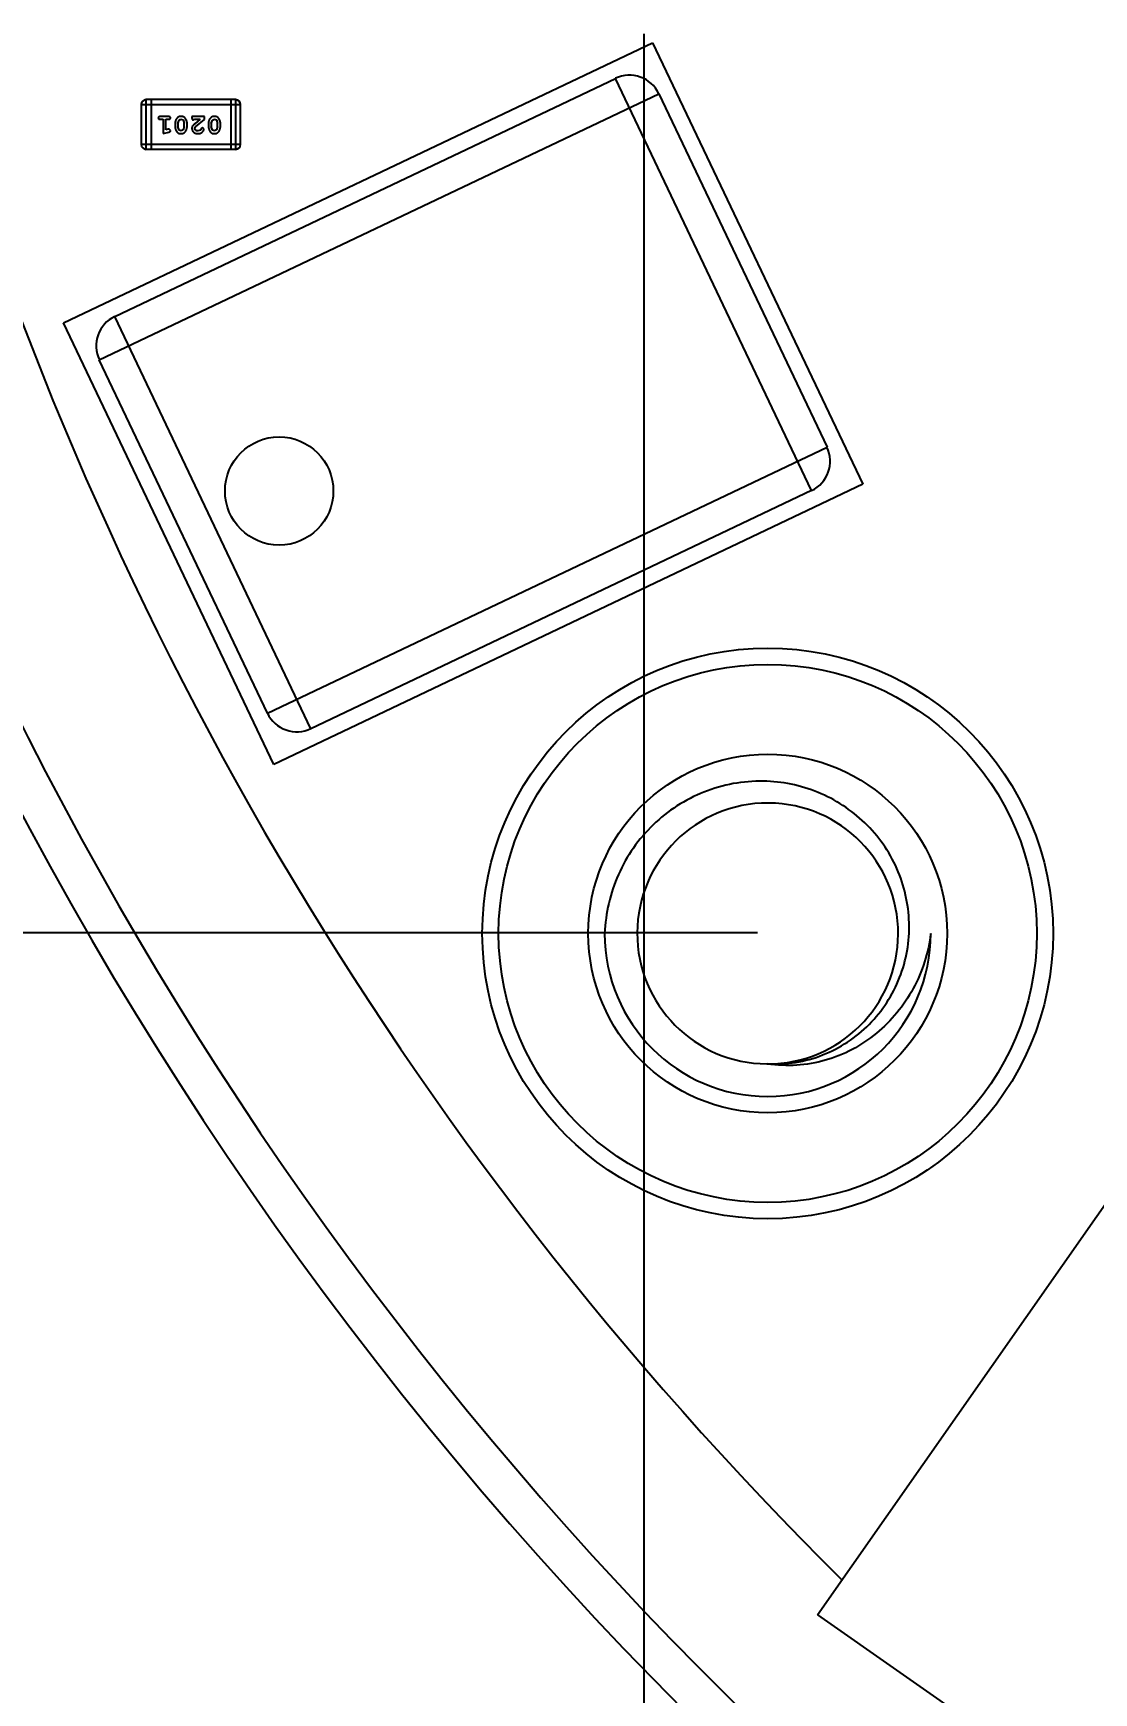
# Model space of a CAD drawing. Header units: inches. Extents: x 398 to 599, y 40 to 151.
# Drawn here: x 533.5 to 540, y 76.77 to 86.95 of the extents above; entities that cross this region are included whole.
import ezdxf

# ---------------------------------------------------------------- set-up
doc = ezdxf.new("R2010")
doc.units = ezdxf.units.IN
doc.header["$LTSCALE"] = 1.21
doc.header["$MEASUREMENT"] = 0
doc.header["$PDMODE"] = 3
doc.header["$PDSIZE"] = 0.3125
doc.layers.get('0').update_dxf_attribs({"linetype": 'CONTINUOUS'})
doc.layers.get('Defpoints').update_dxf_attribs({"linetype": 'CONTINUOUS'})
doc.layers.add('DIM', color=3, linetype='CONTINUOUS')
doc.styles.get("Standard").update_dxf_attribs({"font": 'txt', "width": 0.8})
doc.dimstyles.get("Standard").update_dxf_attribs({"dimtxt": 0.15625, "dimasz": 0.1875, "dimexe": 0.125, "dimexo": 0.0625, "dimgap": 0.09, "dimtad": 0, "dimtih": 1, "dimtoh": 1, "dimzin": 4, "dimdsep": 46, "dimtxsty": 'Standard', "dimblk": '_FILLED', "dimblk1": '_FILLED', "dimblk2": '_FILLED', "dimcen": 0.09, "dimazin": 1, "dimtp": 0.01, "dimtm": 0.01, "dimtfac": 1, "dimtofl": 0, "dimtmove": 0, "dimatfit": 3, "dimldrblk": '_FILLED', "dimfxl": 1, "dimtolj": 1, "dimtzin": 4, "dimarcsym": 0})

# ---------------------------------------------------------------- blocks, each defined once
blk = doc.blocks.new('_FILLED')
at = {"color": 0, "linetype": 'ByBlock'}
blk.add_solid([(0, 0), (-1, 0.1667), (-1, -0.1667)], dxfattribs=at)
blk = doc.blocks.new('*D60')
at = {"layer": 'Defpoints', "color": 0}
for p in [(525.63, 92.925), (527.333, 92.925), (538.001, 81.428)]:
    blk.add_point(p, dxfattribs=at)
at = {"layer": 'DIM', "color": 0, "lineweight": -2}
for p, q in [((527.27, 92.925), (525.505, 92.925)), ((525.63, 90.925), (525.63, 89.8)), ((525.63, 83.428), (525.63, 84.553)), ((537.939, 81.428), (525.505, 81.428))]:
    blk.add_line(p, q, dxfattribs=at)
at = {"layer": 'DIM', "color": 0, "lineweight": -2, "xscale": 2, "yscale": 2, "zscale": 2}
for p, rotation in [((525.63, 92.925), 90), ((525.63, 81.428), 270)]:
    blk.add_blockref('_FILLED', p, dxfattribs=dict(at, rotation=rotation))
at = {"layer": 'DIM', "color": 0, "insert": (525.63, 87.176), "char_height": 2, "attachment_point": 5, "rotation": 90}
blk.add_mtext('\\A1;11.50', dxfattribs=at)
blk = doc.blocks.new('*D67')
at = {"layer": 'Defpoints', "color": 0}
for p in [(521.377, 92.925), (527.333, 92.925), (549.281, 69.855)]:
    blk.add_point(p, dxfattribs=at)
at = {"layer": 'DIM', "color": 0, "lineweight": -2}
for p, q in [((527.27, 92.925), (521.252, 92.925)), ((521.377, 90.925), (521.377, 84.547)), ((521.377, 71.855), (521.377, 78.234)), ((549.219, 69.855), (521.252, 69.855))]:
    blk.add_line(p, q, dxfattribs=at)
at = {"layer": 'DIM', "color": 0, "lineweight": -2, "xscale": 2, "yscale": 2, "zscale": 2}
for p, rotation in [((521.377, 92.925), 90), ((521.377, 69.855), 270)]:
    blk.add_blockref('_FILLED', p, dxfattribs=dict(at, rotation=rotation))
at = {"layer": 'DIM', "color": 0, "insert": (521.377, 81.39), "char_height": 2, "attachment_point": 5, "rotation": 90}
blk.add_mtext('\\A1;23.07', dxfattribs=at)
blk = doc.blocks.new('*D70')
at = {"layer": 'Defpoints', "color": 0}
for p in [(537.241, 87.005), (553.751, 68.402), (537.241, 64.859)]:
    blk.add_point(p, dxfattribs=at)
at = {"layer": 'DIM', "color": 0, "lineweight": -2}
for p, q in [((537.241, 86.943), (537.241, 64.734)), ((553.751, 68.34), (553.751, 64.734)), ((539.241, 64.859), (542.739, 64.859)), ((551.751, 64.859), (548.253, 64.859))]:
    blk.add_line(p, q, dxfattribs=at)
at = {"layer": 'DIM', "color": 0, "lineweight": -2, "xscale": 2, "yscale": 2, "zscale": 2, "rotation": 180}
blk.add_blockref('_FILLED', (537.241, 64.859), dxfattribs=at)
at = {"layer": 'DIM', "color": 0, "lineweight": -2, "xscale": 2, "yscale": 2, "zscale": 2}
blk.add_blockref('_FILLED', (553.751, 64.859), dxfattribs=at)
at = {"layer": 'DIM', "color": 0, "insert": (545.496, 64.859), "char_height": 2, "attachment_point": 5}
blk.add_mtext('\\A1;16.51', dxfattribs=at)

msp = doc.modelspace()

# ---------------------------------------------------------------- linework, layer by layer
at = {"color": 7, "linetype": 'Continuous'}
for p, q in [((533.683, 85.171), (537.295, 86.889)), ((537.295, 86.889), (538.584, 84.18)), ((533.997, 85.209), (537.067, 86.67)), ((538.27, 84.142), (537.067, 86.67)), ((533.902, 84.943), (537.334, 86.576)), ((534.19, 86.235), (534.19, 86.54)), ((534.738, 86.54), (534.19, 86.54)), ((534.22, 86.54), (534.22, 86.235)), ((534.708, 86.54), (534.708, 86.235)), ((534.738, 86.54), (534.738, 86.235)), ((537.334, 86.576), (538.365, 84.408)), ((534.159, 86.509), (534.159, 86.265)), ((534.159, 86.509), (534.769, 86.509)), ((534.327, 86.436), (534.275, 86.436)), ((534.47, 86.436), (534.47, 86.428)), ((534.547, 86.436), (534.47, 86.436)), ((534.547, 86.417), (534.547, 86.436)), ((534.769, 86.265), (534.769, 86.509)), ((534.275, 86.419), (534.293, 86.419)), ((534.293, 86.419), (534.293, 86.331)), ((534.293, 86.331), (534.329, 86.34)), ((534.31, 86.354), (534.31, 86.419)), ((534.31, 86.419), (534.327, 86.419)), ((534.325, 86.358), (534.31, 86.354)), ((534.33, 86.359), (534.325, 86.358)), ((534.338, 86.35), (534.33, 86.359)), ((534.367, 86.393), (534.367, 86.375)), ((534.384, 86.393), (534.391, 86.414)), ((534.384, 86.393), (534.384, 86.375)), ((534.391, 86.353), (534.384, 86.375)), ((534.391, 86.414), (534.403, 86.42)), ((534.404, 86.348), (534.391, 86.353)), ((534.403, 86.42), (534.416, 86.415)), ((534.416, 86.354), (534.404, 86.348)), ((534.416, 86.415), (534.423, 86.393)), ((534.423, 86.375), (534.416, 86.354)), ((534.423, 86.375), (534.423, 86.393)), ((534.44, 86.375), (534.44, 86.393)), ((534.479, 86.415), (534.485, 86.419)), ((534.485, 86.419), (534.521, 86.419)), ((534.521, 86.419), (534.487, 86.392)), ((534.488, 86.362), (534.492, 86.372)), ((534.492, 86.372), (534.547, 86.417)), ((534.522, 86.353), (534.507, 86.348)), ((534.527, 86.362), (534.522, 86.353)), ((534.535, 86.368), (534.527, 86.362)), ((534.544, 86.36), (534.535, 86.368)), ((534.571, 86.393), (534.571, 86.375)), ((534.588, 86.393), (534.596, 86.414)), ((534.588, 86.393), (534.588, 86.375)), ((534.596, 86.353), (534.588, 86.375)), ((534.596, 86.414), (534.608, 86.42)), ((534.608, 86.348), (534.596, 86.353)), ((534.608, 86.42), (534.62, 86.415)), ((534.62, 86.354), (534.608, 86.348)), ((534.62, 86.415), (534.628, 86.393)), ((534.628, 86.375), (534.62, 86.354)), ((534.628, 86.375), (534.628, 86.393)), ((534.645, 86.375), (534.645, 86.393)), ((534.769, 86.265), (534.159, 86.265)), ((534.19, 86.235), (534.738, 86.235)), ((535.2, 82.681), (533.997, 85.209)), ((534.972, 82.462), (533.683, 85.171)), ((534.934, 82.776), (533.902, 84.943)), ((534.934, 82.776), (538.365, 84.408)), ((538.584, 84.18), (534.972, 82.462)), ((538.27, 84.142), (535.2, 82.681)), ((538.306, 77.246), (540.428, 80.276)), ((538.306, 77.246), (543.508, 73.603))]:
    msp.add_line(p, q, dxfattribs=at)
for centre, radius in [((535.005, 84.139), 0.332), ((538.001, 81.425), 1.75), ((538.001, 81.425), 1.65), ((538.001, 81.425), 1.1)]:
    msp.add_circle(centre, radius, dxfattribs=at)
for centre, radius, start, end in [((553.751, 92.925), 23, 281.2259, 258.7753), ((553.751, 92.925), 22.75, 294.4433, 241.1343), ((553.751, 92.925), 21.75, 166.391, 225.3155), ((537.153, 86.49), 0.2, 25.4449, 115.4449), ((534.19, 86.509), 0.0305, 90, 180), ((534.738, 86.509), 0.0305, 0, 90), ((534.19, 86.265), 0.0305, 180, 270), ((534.738, 86.265), 0.0305, 270, 0), ((534.083, 85.029), 0.2, 115.4449, 205.4449), ((538.184, 84.322), 0.2, 295.4449, 25.4449), ((535.114, 82.862), 0.2, 205.4449, 295.4449), ((538.001, 81.425), 0.8, 89.8311, 269.6648), ((538.001, 81.425), 0.8, 269.9969, 89.4956), ((538.001, 81.428), 0.797, 89.4947, 89.8308), ((538.001, 81.425), 1, 180, 0), ((538.001, 81.42), 0.795, 269.6627, 270)]:
    msp.add_arc(centre, radius, start, end, dxfattribs=at)
for points, knots in [([(534.275, 86.436), (534.274, 86.436), (534.273, 86.436), (534.27, 86.435), (534.268, 86.435), (534.267, 86.434), (534.266, 86.432), (534.265, 86.431), (534.264, 86.429), (534.264, 86.428), (534.264, 86.427)], [0, 0, 0, 0, 0.169012, 0.317488, 0.445429, 0.560977, 0.67065, 0.776666, 0.88492, 1, 1, 1, 1]), ([(534.338, 86.427), (534.338, 86.428), (534.338, 86.429), (534.338, 86.431), (534.337, 86.432), (534.336, 86.434), (534.334, 86.435), (534.332, 86.435), (534.33, 86.436), (534.328, 86.436), (534.327, 86.436)], [0, 0, 0, 0, 0.115051, 0.223278, 0.329269, 0.437893, 0.554681, 0.682591, 0.83103, 1, 1, 1, 1]), ([(534.403, 86.437), (534.402, 86.437), (534.399, 86.437), (534.395, 86.437), (534.391, 86.436), (534.388, 86.434), (534.384, 86.432), (534.381, 86.429), (534.379, 86.426), (534.376, 86.423), (534.374, 86.419), (534.372, 86.416), (534.37, 86.412), (534.369, 86.408), (534.368, 86.405), (534.367, 86.401), (534.367, 86.397), (534.367, 86.394), (534.367, 86.393)], [0, 0, 0, 0, 0.067217, 0.131051, 0.19272, 0.252824, 0.312745, 0.373449, 0.436041, 0.501494, 0.567761, 0.632087, 0.695096, 0.757109, 0.817993, 0.878657, 0.939311, 1, 1, 1, 1]), ([(534.44, 86.393), (534.44, 86.394), (534.44, 86.396), (534.44, 86.399), (534.44, 86.402), (534.439, 86.405), (534.438, 86.409), (534.437, 86.412), (534.436, 86.414), (534.434, 86.417), (534.433, 86.42), (534.431, 86.423), (534.429, 86.425), (534.428, 86.427), (534.426, 86.429), (534.424, 86.431), (534.423, 86.432), (534.42, 86.434), (534.417, 86.435), (534.413, 86.437), (534.408, 86.437), (534.405, 86.437), (534.403, 86.437)], [0, 0, 0, 0, 0.049886, 0.09882, 0.148132, 0.19689, 0.246038, 0.295176, 0.345305, 0.395692, 0.445312, 0.491875, 0.535813, 0.577009, 0.616081, 0.652689, 0.687585, 0.720206, 0.785062, 0.85223, 0.923759, 1, 1, 1, 1]), ([(534.608, 86.437), (534.607, 86.437), (534.604, 86.437), (534.6, 86.437), (534.596, 86.436), (534.592, 86.434), (534.589, 86.432), (534.586, 86.429), (534.583, 86.426), (534.581, 86.423), (534.578, 86.419), (534.576, 86.416), (534.575, 86.412), (534.573, 86.408), (534.572, 86.405), (534.572, 86.401), (534.571, 86.397), (534.571, 86.394), (534.571, 86.393)], [0, 0, 0, 0, 0.067217, 0.131051, 0.19272, 0.252824, 0.312745, 0.373449, 0.436041, 0.501494, 0.567761, 0.632087, 0.695096, 0.757109, 0.817993, 0.878657, 0.939311, 1, 1, 1, 1]), ([(534.645, 86.393), (534.645, 86.394), (534.645, 86.396), (534.645, 86.399), (534.644, 86.402), (534.643, 86.405), (534.643, 86.409), (534.641, 86.412), (534.64, 86.414), (534.639, 86.417), (534.637, 86.42), (534.636, 86.423), (534.634, 86.425), (534.632, 86.427), (534.631, 86.429), (534.629, 86.431), (534.627, 86.432), (534.625, 86.434), (534.622, 86.435), (534.617, 86.437), (534.613, 86.437), (534.61, 86.437), (534.608, 86.437)], [0, 0, 0, 0, 0.049886, 0.09882, 0.148132, 0.19689, 0.246038, 0.295176, 0.345305, 0.395692, 0.445312, 0.491875, 0.535813, 0.577009, 0.616081, 0.652689, 0.687585, 0.720206, 0.785062, 0.85223, 0.923759, 1, 1, 1, 1]), ([(534.264, 86.427), (534.264, 86.427), (534.264, 86.425), (534.265, 86.424), (534.266, 86.422), (534.267, 86.421), (534.268, 86.42), (534.27, 86.419), (534.273, 86.419), (534.274, 86.419), (534.275, 86.419)], [0, 0, 0, 0, 0.11517, 0.223509, 0.328254, 0.438012, 0.553651, 0.682263, 0.830856, 1, 1, 1, 1]), ([(534.327, 86.419), (534.328, 86.419), (534.33, 86.419), (534.332, 86.419), (534.334, 86.42), (534.336, 86.421), (534.337, 86.422), (534.338, 86.424), (534.338, 86.425), (534.338, 86.427), (534.338, 86.427)], [0, 0, 0, 0, 0.169102, 0.317658, 0.446239, 0.563118, 0.671828, 0.776546, 0.884858, 1, 1, 1, 1]), ([(534.329, 86.34), (534.33, 86.341), (534.332, 86.341), (534.334, 86.342), (534.335, 86.343), (534.337, 86.344), (534.337, 86.345), (534.338, 86.346), (534.338, 86.348), (534.338, 86.349), (534.338, 86.35)], [0, 0, 0, 0, 0.187321, 0.344927, 0.475328, 0.579604, 0.674244, 0.773631, 0.882025, 1, 1, 1, 1]), ([(534.367, 86.375), (534.367, 86.374), (534.367, 86.372), (534.367, 86.369), (534.367, 86.366), (534.368, 86.362), (534.369, 86.359), (534.37, 86.356), (534.371, 86.353), (534.373, 86.351), (534.375, 86.348), (534.376, 86.345), (534.378, 86.343), (534.379, 86.341), (534.381, 86.339), (534.383, 86.337), (534.385, 86.336), (534.387, 86.334), (534.39, 86.333), (534.394, 86.331), (534.399, 86.331), (534.402, 86.331), (534.404, 86.331)], [0, 0, 0, 0, 0.049855, 0.099516, 0.148482, 0.19758, 0.246804, 0.296268, 0.346517, 0.397047, 0.446826, 0.49336, 0.537801, 0.579207, 0.617974, 0.654833, 0.689171, 0.722088, 0.786392, 0.853518, 0.924186, 1, 1, 1, 1]), ([(534.404, 86.331), (534.405, 86.331), (534.408, 86.331), (534.412, 86.331), (534.416, 86.332), (534.419, 86.334), (534.423, 86.336), (534.426, 86.339), (534.429, 86.342), (534.431, 86.345), (534.433, 86.349), (534.435, 86.352), (534.437, 86.356), (534.438, 86.36), (534.439, 86.364), (534.44, 86.367), (534.44, 86.371), (534.44, 86.374), (534.44, 86.375)], [0, 0, 0, 0, 0.06692, 0.130834, 0.19258, 0.252759, 0.312631, 0.373411, 0.436359, 0.501894, 0.568244, 0.632472, 0.69556, 0.757163, 0.818592, 0.878885, 0.939235, 1, 1, 1, 1]), ([(534.47, 86.428), (534.47, 86.427), (534.47, 86.425), (534.471, 86.422), (534.472, 86.42), (534.473, 86.418), (534.474, 86.417), (534.475, 86.416), (534.477, 86.416), (534.478, 86.415), (534.479, 86.415)], [0, 0, 0, 0, 0.1844, 0.34094, 0.473574, 0.586824, 0.690029, 0.789175, 0.890445, 1, 1, 1, 1]), ([(534.487, 86.392), (534.486, 86.391), (534.485, 86.389), (534.482, 86.387), (534.48, 86.385), (534.478, 86.383), (534.477, 86.381), (534.475, 86.379), (534.474, 86.378), (534.473, 86.376), (534.472, 86.373), (534.471, 86.37), (534.47, 86.367), (534.47, 86.364), (534.47, 86.363)], [0, 0, 0, 0, 0.103002, 0.197728, 0.285279, 0.365235, 0.437224, 0.502446, 0.560545, 0.611446, 0.707576, 0.80349, 0.900532, 1, 1, 1, 1]), ([(534.47, 86.363), (534.47, 86.362), (534.47, 86.36), (534.471, 86.357), (534.472, 86.354), (534.473, 86.351), (534.474, 86.348), (534.476, 86.345), (534.478, 86.342), (534.481, 86.34), (534.483, 86.338), (534.486, 86.336), (534.489, 86.334), (534.492, 86.333), (534.496, 86.332), (534.499, 86.331), (534.503, 86.331), (534.506, 86.331), (534.507, 86.331)], [0, 0, 0, 0, 0.060981, 0.120256, 0.178148, 0.236115, 0.293993, 0.352864, 0.413358, 0.476056, 0.539296, 0.602396, 0.665116, 0.728325, 0.792919, 0.859317, 0.928302, 1, 1, 1, 1]), ([(534.507, 86.348), (534.506, 86.348), (534.503, 86.348), (534.499, 86.349), (534.496, 86.35), (534.493, 86.352), (534.491, 86.354), (534.489, 86.357), (534.488, 86.36), (534.488, 86.361), (534.488, 86.362)], [0, 0, 0, 0, 0.156344, 0.299348, 0.4327, 0.561, 0.682299, 0.791883, 0.89611, 1, 1, 1, 1]), ([(534.507, 86.331), (534.509, 86.331), (534.512, 86.331), (534.517, 86.332), (534.522, 86.333), (534.526, 86.335), (534.53, 86.337), (534.534, 86.34), (534.537, 86.344), (534.54, 86.347), (534.542, 86.351), (534.543, 86.354), (534.544, 86.357), (534.544, 86.359), (534.544, 86.36)], [0, 0, 0, 0, 0.098286, 0.193983, 0.289056, 0.384352, 0.477435, 0.566197, 0.652355, 0.737986, 0.818188, 0.887401, 0.94802, 1, 1, 1, 1]), ([(534.571, 86.375), (534.571, 86.374), (534.571, 86.372), (534.571, 86.369), (534.572, 86.366), (534.573, 86.362), (534.574, 86.359), (534.575, 86.356), (534.576, 86.353), (534.577, 86.351), (534.579, 86.348), (534.581, 86.345), (534.582, 86.343), (534.584, 86.341), (534.586, 86.339), (534.587, 86.337), (534.589, 86.336), (534.592, 86.334), (534.595, 86.333), (534.599, 86.331), (534.603, 86.331), (534.607, 86.331), (534.608, 86.331)], [0, 0, 0, 0, 0.049855, 0.099516, 0.148482, 0.19758, 0.246804, 0.296268, 0.346517, 0.397047, 0.446826, 0.49336, 0.537801, 0.579207, 0.617974, 0.654833, 0.689171, 0.722088, 0.786392, 0.853518, 0.924186, 1, 1, 1, 1]), ([(534.608, 86.331), (534.61, 86.331), (534.612, 86.331), (534.617, 86.331), (534.62, 86.332), (534.624, 86.334), (534.627, 86.336), (534.63, 86.339), (534.633, 86.342), (534.636, 86.345), (534.638, 86.349), (534.64, 86.352), (534.641, 86.356), (534.643, 86.36), (534.644, 86.364), (534.644, 86.367), (534.645, 86.371), (534.645, 86.374), (534.645, 86.375)], [0, 0, 0, 0, 0.06692, 0.130834, 0.19258, 0.252759, 0.312631, 0.373411, 0.436359, 0.501894, 0.568244, 0.632472, 0.69556, 0.757163, 0.818592, 0.878885, 0.939235, 1, 1, 1, 1]), ([(537.975, 82.359), (537.912, 82.36), (537.788, 82.35), (537.608, 82.298), (537.441, 82.212), (537.294, 82.095), (537.173, 81.952), (537.08, 81.789), (537.021, 81.611), (537.004, 81.487), (537.001, 81.425)], [0, 0, 0, 0, 0.124983, 0.249971, 0.374964, 0.499962, 0.624965, 0.749974, 0.874981, 1, 1, 1, 1]), ([(538.001, 80.625), (538.058, 80.622), (538.173, 80.628), (538.34, 80.674), (538.494, 80.754), (538.628, 80.863), (538.736, 80.998), (538.815, 81.152), (538.862, 81.318), (538.874, 81.491), (538.852, 81.662), (538.798, 81.826), (538.713, 81.976), (538.6, 82.108), (538.465, 82.215), (538.312, 82.295), (538.146, 82.346), (538.032, 82.358), (537.975, 82.359)], [0, 0, 0, 0, 0.062477, 0.124953, 0.187436, 0.249923, 0.312413, 0.374906, 0.437403, 0.499902, 0.562405, 0.624911, 0.687419, 0.74993, 0.812444, 0.87496, 0.937479, 1, 1, 1, 1]), ([(539.001, 81.425), (538.994, 81.366), (538.968, 81.249), (538.898, 81.084), (538.798, 80.935), (538.671, 80.808), (538.522, 80.708), (538.356, 80.641), (538.179, 80.61), (538.06, 80.616), (538.001, 80.625)], [0, 0, 0, 0, 0.125241, 0.250421, 0.375547, 0.500603, 0.625586, 0.750487, 0.87529, 1, 1, 1, 1])]:
    msp.add_open_spline(points, degree=3, knots=knots, dxfattribs=at)

# ---------------------------------------------------------------- dimensions: what is measured, and where the dimension line sits
at = {"layer": 'DIM'}
for base, p1, picture, middle in [((521.377, 92.925), (549.281, 69.855), '*D67', (521.377, 81.39)), ((525.63, 92.925), (538.001, 81.428), '*D60', (525.63, 87.176))]:
    dim = msp.add_linear_dim(base=base, p1=p1, p2=(527.333, 92.925), angle=90, dimstyle='Standard', override={"dimtxt": 2, "dimasz": 2, "dimtih": 0, "dimtoh": 0, "dimzin": 0, "dimcen": 0.198, "dimadec": 0, "dimazin": 0, "dimtp": 0, "dimtm": 0, "dimtdec": 4, "dimtzin": 0}, dxfattribs=at)
    dim.commit()
    dim.dimension.update_dxf_attribs({"geometry": picture, "text_midpoint": middle})
dim = msp.add_linear_dim(base=(537.241, 64.859), p1=(553.751, 68.402), p2=(537.241, 87.005), dimstyle='Standard', override={"dimtxt": 2, "dimasz": 2, "dimtih": 0, "dimtoh": 0, "dimzin": 0, "dimcen": 0.198, "dimadec": 0, "dimazin": 0, "dimtp": 0, "dimtm": 0, "dimtdec": 4, "dimtzin": 0}, dxfattribs=at)
dim.commit()
dim.dimension.update_dxf_attribs({"geometry": '*D70', "text_midpoint": (545.496, 64.859)})

doc.saveas('drawing.dxf')
